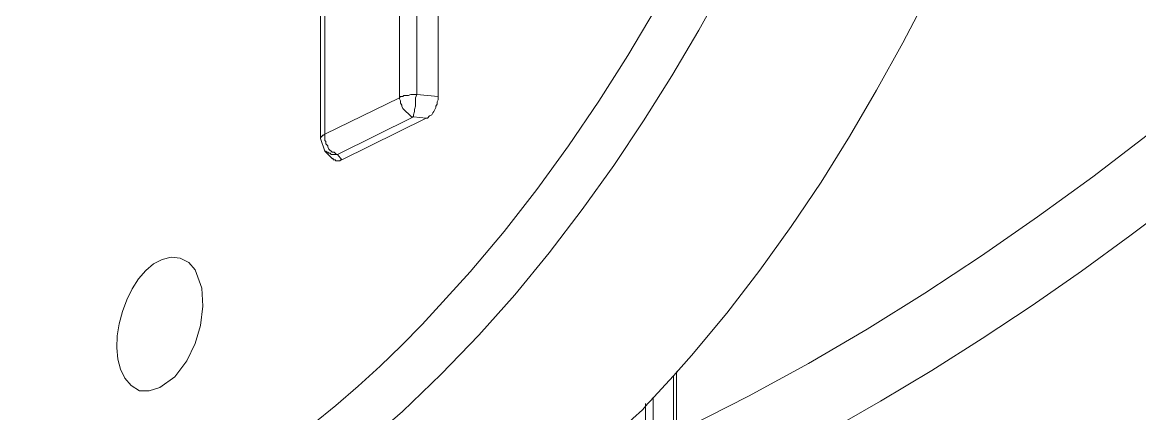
# Model space of a CAD drawing. Header units: millimetres. Extents: x 0 to 204, y 0 to 288.
# Drawn here: x 60.8 to 82.91, y 62.88 to 70.62 of the extents above; entities that cross this region are included whole.
import ezdxf

# ---------------------------------------------------------------- set-up
doc = ezdxf.new("R2010")
doc.units = ezdxf.units.MM

msp = doc.modelspace()

# ---------------------------------------------------------------- linework, layer by layer
at = {"color": 0, "lineweight": 0}
for points in [[(66.696167, 68.326), (66.696167, 82.147833)], [(66.780833, 82.1055), (66.780833, 68.410667)], [(68.2625, 69.130333), (68.2625, 81.195333)], [(68.601167, 81.3435), (68.601167, 69.193833)], [(69.0245, 75.946), (69.0245, 69.1515)], [(74.316167, 72.728667), (73.834081, 71.801736), (73.320225, 70.878138), (72.776199, 69.962758), (72.203601, 69.060483), (71.604032, 68.1762), (70.979093, 67.314796), (70.330382, 66.481156), (69.6595, 65.680167)], [(74.676, 61.446833), (75.721793, 61.978174), (76.756867, 62.536551), (77.780741, 63.12087), (78.792933, 63.730039), (79.79296, 64.362964), (80.780341, 65.018553), (81.754592, 65.695713), (82.715232, 66.393351), (83.661779, 67.110374), (84.593751, 67.845688), (85.510666, 68.598202), (86.41204, 69.366821), (87.297393, 70.150454), (88.166242, 70.948006), (89.018105, 71.758386), (89.8525, 72.5805)], [(75.141667, 72.263), (74.677599, 71.366749), (74.181027, 70.46651), (73.652367, 69.566748), (73.092039, 68.671926), (72.500461, 67.786507), (71.878052, 66.914954), (71.22523, 66.061731), (70.542415, 65.231301), (69.830023, 64.428127), (69.088475, 63.656673), (68.318189, 62.921401), (67.519583, 62.226775), (66.693076, 61.577259), (65.839086, 60.977316), (64.958032, 60.431408), (64.050333, 59.944)], [(74.041, 64.029167), (74.734568, 64.867317), (75.390342, 65.717341), (76.01167, 66.581321), (76.601902, 67.461342), (77.164386, 68.359486), (77.70247, 69.277839), (78.219503, 70.218482), (78.718833, 71.1835)], [(66.780833, 68.410667), (68.2625, 69.130333)], [(68.2625, 69.130333), (68.283667, 69.1515), (68.326, 69.1515), (68.347167, 69.172667), (68.3895, 69.172667), (68.420502, 69.173576), (68.440333, 69.176966), (68.45393, 69.181844), (68.466229, 69.187219), (68.482166, 69.192097), (68.506677, 69.195487), (68.544699, 69.196396), (68.601167, 69.193833)], [(68.537667, 68.749333), (68.495333, 68.749333), (68.326, 68.918667), (68.304833, 68.961), (68.304833, 68.982167), (68.283667, 69.0245), (68.283667, 69.066833), (68.2625, 69.109167), (68.2625, 69.130333)], [(68.601167, 69.193833), (68.58, 69.130333), (68.58, 68.961), (68.558833, 68.8975), (68.558833, 68.855167), (68.537667, 68.791667), (68.537667, 68.749333)], [(69.0245, 69.1515), (68.601167, 69.193833)], [(68.791667, 68.728167), (68.812833, 68.728167), (68.855167, 68.7705), (68.8975, 68.791667), (68.918667, 68.834), (68.939833, 68.855167), (68.982167, 68.939833), (68.982167, 68.961), (69.003333, 69.003333), (69.003333, 69.045667), (69.0245, 69.088), (69.0245, 69.1515)], [(68.537667, 68.749333), (67.034833, 68.0085)], [(67.1195, 67.902667), (68.791667, 68.728167)], [(68.537667, 68.749333), (68.791667, 68.728167)], [(66.696167, 68.326), (66.696167, 68.347167), (66.717333, 68.347167), (66.717333, 68.368333), (66.7385, 68.368333), (66.7385, 68.3895), (66.759667, 68.3895), (66.780833, 68.410667)], [(66.696167, 68.326), (66.780833, 68.072)], [(66.780833, 68.410667), (66.780833, 68.283667), (66.802, 68.2625), (66.802, 68.220167), (66.844333, 68.177833), (66.844333, 68.156667), (66.8655, 68.114333), (66.929, 68.050833), (66.971333, 68.050833), (67.013667, 68.0085)], [(73.956333, 62.611), (75.169225, 63.22226), (76.355377, 63.86835), (77.517418, 64.547719), (78.657979, 65.258818), (79.779688, 66.000095), (80.885176, 66.770002), (81.97707, 67.566987), (83.058, 68.3895)], [(67.034833, 68.0085), (66.907833, 68.0085), (66.886667, 68.029667), (66.8655, 68.029667), (66.844333, 68.050833), (66.823167, 68.050833), (66.802, 68.072), (66.780833, 68.072)], [(66.929, 67.923833), (66.780833, 68.072)], [(66.929, 67.923833), (66.950167, 67.923833), (66.950167, 67.902667), (66.9925, 67.902667), (66.9925, 67.8815), (67.077167, 67.8815), (67.098333, 67.902667), (67.1195, 67.902667)], [(67.013667, 68.0085), (67.034833, 68.0085)], [(67.1195, 67.902667), (67.034833, 68.0085)], [(63.923333, 65.955333), (63.739888, 65.971064), (63.563254, 65.93076), (63.395776, 65.841294), (63.239799, 65.709535), (63.097669, 65.542356), (62.971733, 65.346626), (62.864334, 65.129217), (62.77782, 64.897), (62.714535, 64.656845), (62.676825, 64.415624), (62.667037, 64.180207), (62.687514, 63.957465), (62.740604, 63.754269), (62.828651, 63.57749), (62.954001, 63.433999), (63.119, 63.330667)], [(63.521167, 63.394167), (63.8175, 63.605833), (64.050333, 63.923333), (64.219667, 64.262), (64.3255, 64.621833), (64.367833, 65.002833), (64.346667, 65.362667), (64.219667, 65.7225), (64.092667, 65.870667), (63.923333, 65.955333)], [(68.707, 64.643), (69.6595, 65.680167)], [(68.707, 64.643), (68.299516, 64.225615), (67.878715, 63.818145), (67.445335, 63.421782), (67.000115, 63.037721), (66.543794, 62.667155), (66.077111, 62.311278), (65.600804, 61.971283), (65.115612, 61.648363), (64.622274, 61.343713), (64.121528, 61.058525), (63.614113, 60.793993), (63.100769, 60.551312), (62.582232, 60.331673), (62.059243, 60.136272), (61.532541, 59.9663), (61.002862, 59.822953), (60.470948, 59.707423)], [(73.2155, 63.119), (73.681167, 63.627), (74.041, 64.029167)], [(73.744667, 62.505167), (73.744667, 63.711667)], [(73.681167, 62.4205), (73.681167, 63.627)], [(63.119, 63.330667), (63.3095, 63.330667), (63.521167, 63.394167)], [(73.067333, 62.949667), (73.173167, 63.076667)], [(73.130833, 62.378167), (73.130833, 63.076667)], [(73.173167, 63.076667), (73.2155, 63.119)], [(73.279, 63.203667), (73.279, 62.335833)], [(72.030167, 61.933667), (72.3265, 62.208833), (72.4535, 62.335833), (72.876833, 62.780333), (73.067333, 62.949667)]]:
    msp.add_lwpolyline(points, dxfattribs=at)

doc.saveas('drawing.dxf')
